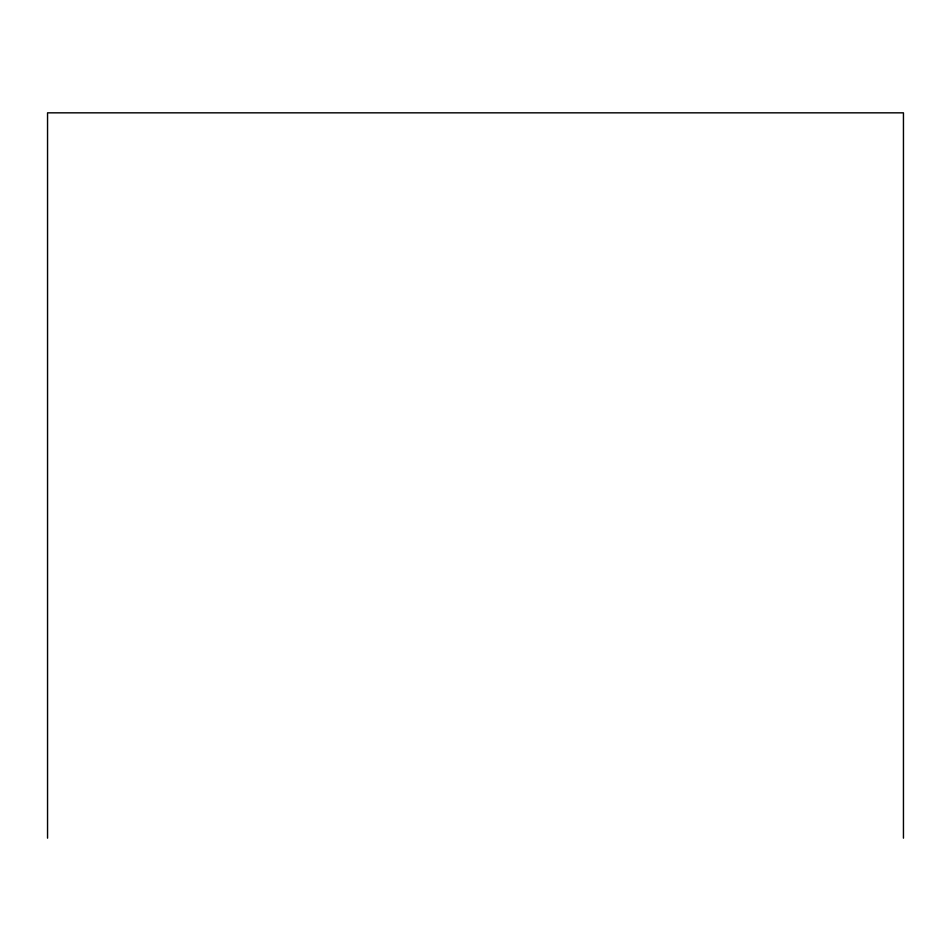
<?xml version="1.0" encoding="UTF-8"?>
<svg xmlns="http://www.w3.org/2000/svg" width="951" height="951" viewBox="0 0 951 951"><rect width="100%" height="100%" fill="white"/><g stroke="black" fill="none" stroke-linecap="round" stroke-linejoin="round"><path stroke-width="1.43" d="M903.45 838.164L903.45 112.836L47.55 112.836L47.55 838.164"/></g></svg>
